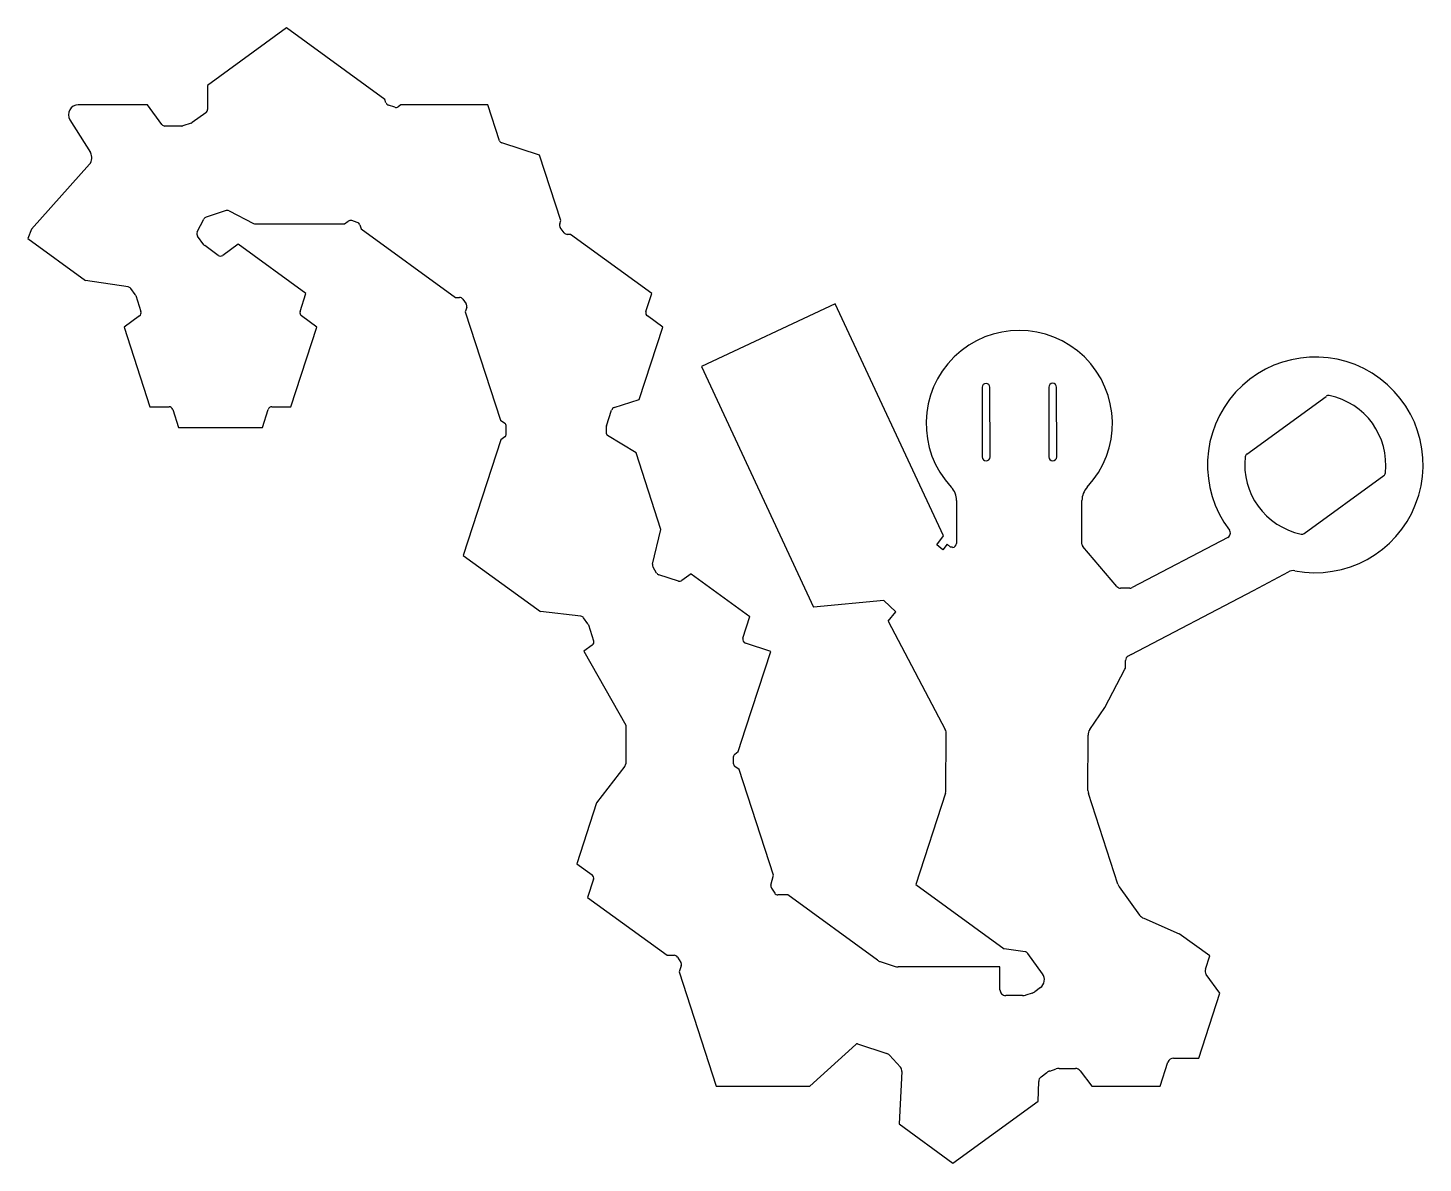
# Model space of a CAD drawing. Header units: millimetres. Extents: x 108.6 to 179.7, y -135.1 to -77.2.
import ezdxf

# ---------------------------------------------------------------- set-up
doc = ezdxf.new("R2010")
doc.units = ezdxf.units.MM
doc.layers.get('0').update_dxf_attribs({"linetype": 'CONTINUOUS'})

msp = doc.modelspace()

# ---------------------------------------------------------------- linework, layer by layer
for p, q in [((121.76, -77.19), (117.72, -80.123)), ((126.774, -80.836), (121.76, -77.19)), ((117.72, -80.123), (117.72, -81.353)), ((114.665, -81.11), (111.131, -81.109)), ((115.391, -82.109), (114.665, -81.11)), ((126.828, -81.005), (126.774, -80.836)), ((127.274, -81.237), (126.957, -81.134)), ((127.583, -81.116), (127.454, -81.209)), ((132.029, -81.118), (127.583, -81.116)), ((132.62, -82.94), (132.029, -81.118)), ((117.638, -81.515), (116.947, -82.016)), ((110.706, -81.873), (111.749, -83.548)), ((116.403, -82.192), (115.553, -82.192)), ((116.891, -82.044), (116.464, -82.182)), ((134.663, -83.676), (132.74, -83.05)), ((135.746, -87.016), (134.663, -83.676)), ((111.698, -84.145), (108.749, -87.455)), ((118.669, -86.508), (117.649, -86.839)), ((118.822, -86.52), (120.069, -87.157)), ((108.749, -87.455), (108.561, -87.936)), ((117.198, -87.595), (117.532, -86.939)), ((120.16, -87.179), (124.718, -87.18)), ((124.718, -87.18), (124.903, -87.046)), ((125.362, -87.104), (125.079, -87.016)), ((125.494, -87.233), (125.561, -87.44)), ((125.561, -87.44), (130.373, -90.939)), ((135.69, -87.187), (135.746, -87.016)), ((135.914, -87.634), (135.719, -87.366)), ((108.561, -87.936), (111.504, -90.075)), ((117.534, -88.244), (117.214, -87.803)), ((119.286, -88.217), (118.5, -88.787)), ((122.741, -90.729), (119.286, -88.217)), ((136.236, -87.717), (136.076, -87.717)), ((140.389, -90.736), (136.236, -87.717)), ((118.265, -88.787), (117.578, -88.289)), ((113.676, -90.394), (111.504, -90.075)), ((114.034, -90.785), (113.808, -90.474)), ((114.062, -90.841), (114.326, -91.651)), ((122.442, -91.649), (122.741, -90.729)), ((130.373, -90.939), (130.582, -90.939)), ((130.744, -91.022), (130.917, -91.262)), ((140.09, -91.655), (140.389, -90.736)), ((130.945, -91.441), (130.874, -91.662)), ((130.874, -91.662), (132.665, -97.183)), ((149.746, -91.267), (142.922, -94.449)), ((155.26, -103.09), (149.746, -91.267)), ((114.253, -91.874), (113.47, -92.444)), ((113.47, -92.444), (114.788, -96.506)), ((121.977, -96.505), (123.299, -92.442)), ((123.299, -92.442), (122.514, -91.873)), ((139.749, -96.131), (140.947, -92.449)), ((140.947, -92.449), (140.162, -91.879)), ((142.922, -94.449), (148.644, -106.72)), ((157.238, -95.515), (157.242, -99.065)), ((157.642, -99.065), (157.638, -95.515)), ((160.638, -95.512), (160.642, -99.062)), ((161.042, -99.062), (161.038, -95.512)), ((170.74, -98.917), (174.79, -95.976)), ((114.788, -96.506), (115.759, -96.506)), ((115.949, -96.645), (116.249, -97.563)), ((120.521, -97.566), (120.82, -96.644)), ((121.01, -96.505), (121.977, -96.505)), ((138.081, -97.473), (138.34, -96.675)), ((138.469, -96.547), (139.749, -96.131)), ((132.665, -97.183), (132.883, -97.341)), ((132.966, -97.886), (132.966, -97.503)), ((138.076, -97.568), (138.076, -97.504)), ((116.249, -97.563), (120.521, -97.566)), ((132.686, -98.191), (130.769, -104.084)), ((132.883, -98.047), (132.686, -98.191)), ((138.075, -97.889), (138.076, -97.568)), ((139.591, -98.864), (138.123, -97.974)), ((140.857, -102.768), (139.591, -98.864)), ((173.675, -102.964), (177.73, -100.019)), ((155.928, -101.286), (155.928, -103.475)), ((162.332, -103.507), (162.332, -101.29)), ((140.427, -104.54), (140.857, -102.768)), ((154.92, -103.54), (155.26, -103.09)), ((169.771, -103.167), (164.887, -105.729)), ((155.23, -103.8), (154.92, -103.54)), ((155.46, -103.52), (155.23, -103.8)), ((155.632, -103.675), (155.46, -103.52)), ((155.729, -103.675), (155.632, -103.675)), ((164.114, -105.673), (162.38, -103.636)), ((130.769, -104.084), (134.703, -106.946)), ((140.634, -104.985), (140.452, -104.693)), ((141.746, -105.395), (140.742, -105.07)), ((142.398, -105.024), (141.925, -105.367)), ((142.398, -105.024), (145.396, -107.205)), ((171.079, -105.869), (172.862, -104.919)), ((164.773, -105.757), (164.306, -105.761)), ((164.843, -109.14), (171.079, -105.869)), ((152.23, -106.39), (148.644, -106.72)), ((152.84, -106.967), (152.23, -106.39)), ((136.77, -107.188), (134.703, -106.946)), ((137.132, -107.577), (136.909, -107.269)), ((145.037, -108.308), (145.396, -107.205)), ((152.442, -107.444), (152.84, -106.967)), ((152.442, -107.444), (155.354, -112.966)), ((137.16, -107.633), (137.422, -108.439)), ((137.349, -108.663), (136.916, -108.977)), ((146.462, -108.981), (145.166, -108.56)), ((136.916, -108.977), (139.061, -112.737)), ((145.193, -112.882), (146.462, -108.981)), ((164.554, -109.772), (164.554, -109.443)), ((164.843, -109.14), (164.688, -109.221)), ((163.498, -111.844), (164.525, -109.889)), ((162.728, -112.972), (163.498, -111.844)), ((139.061, -112.737), (139.06, -114.275)), ((144.8, -114.09), (145.193, -112.882)), ((155.388, -116.065), (155.412, -113.203)), ((162.635, -116.069), (162.64, -113.253)), ((139.06, -114.275), (139.06, -114.707)), ((144.543, -114.378), (144.543, -114.683)), ((144.625, -114.216), (144.8, -114.09)), ((139.018, -114.829), (137.572, -116.697)), ((144.843, -115.003), (144.625, -114.845)), ((146.593, -120.392), (144.843, -115.003)), ((137.572, -116.697), (136.56, -119.811)), ((155.364, -116.215), (153.849, -120.868)), ((164.16, -120.85), (162.659, -116.225)), ((136.56, -119.811), (137.342, -120.379)), ((137.414, -120.603), (137.114, -121.525)), ((146.465, -120.896), (146.593, -120.392)), ((153.849, -120.868), (158.361, -124.149)), ((164.231, -120.989), (165.274, -122.425)), ((137.114, -121.525), (141.175, -124.474)), ((146.491, -121.053), (146.657, -121.31)), ((147.327, -121.401), (146.825, -121.401)), ((151.904, -124.729), (147.327, -121.401)), ((165.48, -122.59), (167.298, -123.379)), ((168.85, -124.507), (167.298, -123.379)), ((141.175, -124.474), (141.523, -124.474)), ((159.429, -124.3), (158.361, -124.149)), ((160.322, -125.428), (159.563, -124.381)), ((168.629, -125.188), (168.85, -124.507)), ((141.691, -124.565), (141.866, -124.837)), ((141.888, -125.007), (141.785, -125.323)), ((152.043, -124.801), (152.795, -125.045)), ((153.199, -125.07), (152.95, -125.07)), ((158.146, -125.072), (153.199, -125.07)), ((158.146, -126.233), (158.146, -125.072)), ((141.785, -125.323), (143.673, -131.145)), ((169.365, -126.413), (168.671, -125.457)), ((159.303, -126.535), (158.446, -126.533)), ((159.475, -126.505), (159.459, -126.51)), ((159.791, -126.403), (159.475, -126.505)), ((159.784, -126.405), (159.791, -126.403)), ((160.21, -126.127), (159.922, -126.335)), ((168.288, -129.725), (169.365, -126.413)), ((148.451, -131.147), (150.791, -129.02)), ((150.889, -128.999), (152.378, -129.482)), ((152.508, -129.566), (153.072, -130.186)), ((166.318, -131.155), (166.716, -129.932)), ((167.001, -129.724), (168.288, -129.725)), ((153.149, -130.405), (152.999, -133.076)), ((160.097, -131.915), (160.124, -130.916)), ((160.248, -130.673), (160.548, -130.452)), ((160.691, -130.379), (161.015, -130.274)), ((161.169, -130.25), (162, -130.25)), ((162.243, -130.374), (162.835, -131.153)), ((143.673, -131.145), (148.451, -131.147)), ((162.835, -131.153), (166.318, -131.155)), ((155.746, -135.073), (160.097, -131.915)), ((152.999, -133.076), (155.746, -135.073))]:
    msp.add_line(p, q)
for centre, radius, start, end in [((111.131, -81.609), 0.5, 89.9835, 211.88552), ((127.019, -80.943), 0.2, 197.96571, 251.90088), ((117.52, -81.353), 0.2, -53.86446, 0.14361), ((127.337, -81.047), 0.2, 251.90088, 306.03545), ((115.552, -81.992), 0.2, 215.96426, 270.07664), ((116.403, -81.992), 0.2, 270, 287.90296), ((116.83, -81.854), 0.2, 287.90296, 305.94736), ((132.803, -82.861), 0.199, 203.28614, 251.52114), ((111.324, -83.812), 0.5, -41.67727, 31.87679), ((118.731, -86.698), 0.2, 62.97766, 107.97766), ((117.71, -87.03), 0.2, 107.97766, 152.97766), ((120.16, -86.979), 0.2, 242.97766, 269.97635), ((125.02, -87.207), 0.2, 72.80719, 126.06194), ((125.303, -87.295), 0.2, 17.94439, 72.80719), ((135.881, -87.248), 0.2, 162.08007, 215.98607), ((117.376, -87.686), 0.2, 152.97766, 215.97411), ((117.696, -88.127), 0.2, 215.97411, 233.99991), ((136.076, -87.517), 0.2, 215.98607, 269.97813), ((118.383, -88.626), 0.2, 233.91406, 306.07713), ((113.647, -90.592), 0.2, 35.9687, 81.65705), ((113.872, -90.902), 0.2, 18.00015, 35.9687), ((130.582, -91.139), 0.2, 35.73083, 89.98164), ((114.135, -91.712), 0.201, -53.88, 17.88338), ((122.632, -91.711), 0.2, 162.01681, 234.01304), ((130.755, -91.379), 0.2, -18.00007, 35.73083), ((140.28, -91.717), 0.2, 162.03183, 233.90801), ((159.133, -97.363), 4.75, -43.08026, 223.01698), ((174.235, -99.47), 5.499, -100.93578, 217.18674), ((157.438, -95.515), 0.2, 0.05814, 180.05386), ((160.838, -95.512), 0.2, 0.07619, 180.03696), ((174.906, -96.137), 0.2, 78.60109, 126.00468), ((174.235, -99.47), 3.6, -6.53387, 78.60561), ((115.759, -96.706), 0.2, 17.95765, 89.96071), ((121.01, -96.705), 0.2, 90.08645, 162.02098), ((138.53, -96.737), 0.199, 107.92505, 162.06898), ((132.766, -97.503), 0.2, -0.01726, 54.05789), ((138.176, -97.505), 0.1, 161.88652, 179.81404), ((132.766, -97.886), 0.2, 305.99573, 359.98274), ((138.175, -97.889), 0.1, 180.00859, 238.78344), ((170.857, -99.078), 0.2, 125.9752, 173.42071), ((157.442, -99.065), 0.2, -179.91921, 0.03036), ((160.842, -99.062), 0.2, -179.93926, 0.05013), ((174.235, -99.47), 3.6, 173.37747, 258.51494), ((177.613, -99.857), 0.2, 305.96914, 353.49758), ((154.928, -101.286), 1.001, -0.00819, 43.00428), ((163.332, -101.29), 1, 136.9265, 180.01696), ((169.655, -102.945), 0.25, -62.3067, 37.16586), ((173.558, -102.802), 0.2, 258.53309, 305.94668), ((155.727, -103.475), 0.201, 270.45175, 359.98771), ((162.533, -103.506), 0.201, 180.12698, 220.2884), ((140.622, -104.587), 0.2, 166.39023, 211.94475), ((140.804, -104.879), 0.2, 211.94475, 252.03086), ((173.097, -105.361), 0.5, 79.07209, 118.04156), ((141.807, -105.205), 0.2, 252.00686, 306.01296), ((164.304, -105.511), 0.25, 220.40857, 270.46159), ((164.771, -105.507), 0.25, 270.43591, 297.70705), ((136.747, -107.387), 0.2, 35.9575, 83.30452), ((136.97, -107.695), 0.2, 17.96076, 35.9575), ((137.232, -108.501), 0.2, -54.1073, 18.02917), ((145.228, -108.369), 0.201, 162.11492, 251.84381), ((164.804, -109.443), 0.25, 117.68645, 180.00688), ((164.304, -109.772), 0.25, 332.2826, 359.99519), ((154.912, -113.199), 0.5, -0.46733, 27.8084), ((163.14, -113.254), 0.5, 145.66301, 179.88541), ((144.743, -114.378), 0.2, 125.89459, 180), ((138.86, -114.707), 0.2, -37.73216, 0), ((144.743, -114.683), 0.2, 180, 233.96171), ((154.888, -116.061), 0.5, 341.9624, 359.53267), ((163.135, -116.07), 0.5, 179.88541, 197.98029), ((137.223, -120.541), 0.201, -17.90526, 53.82044), ((146.659, -120.945), 0.2, 165.78048, 212.86572), ((164.636, -120.695), 0.5, 197.98029, 215.99265), ((146.825, -121.201), 0.2, 212.86572, 270), ((165.679, -122.131), 0.5, 215.99265, 246.5453), ((141.523, -124.674), 0.2, 32.86572, 90), ((159.401, -124.498), 0.2, 35.94534, 81.95607), ((141.698, -124.945), 0.2, -18.12815, 32.86572), ((152.198, -124.325), 0.5, 233.97483, 251.96608), ((152.95, -124.57), 0.5, 251.96608, 270), ((168.914, -125.281), 0.3, 162.0053, 215.94111), ((159.918, -125.722), 0.5, -54.18443, 35.94534), ((158.446, -126.233), 0.3, 179.95815, 270.00134), ((159.304, -126.035), 0.5, 269.8777, 288.06047), ((159.63, -125.93), 0.5, 287.92792, 305.81557), ((150.858, -129.094), 0.0997, 71.84442, 132.26873), ((152.286, -129.768), 0.3, 42.30117, 71.99974), ((152.85, -130.388), 0.3, -3.18267, 42.30619), ((167.001, -130.024), 0.299, 89.86568, 162.04425), ((160.423, -130.916), 0.299, 125.92016, 180.04821), ((160.845, -130.855), 0.5, 107.92792, 126.31487), ((161.169, -130.75), 0.5, 90, 107.92792), ((162, -130.549), 0.299, 35.90845, 90.0515)]:
    msp.add_arc(centre, radius, start, end)

doc.saveas('drawing.dxf')
